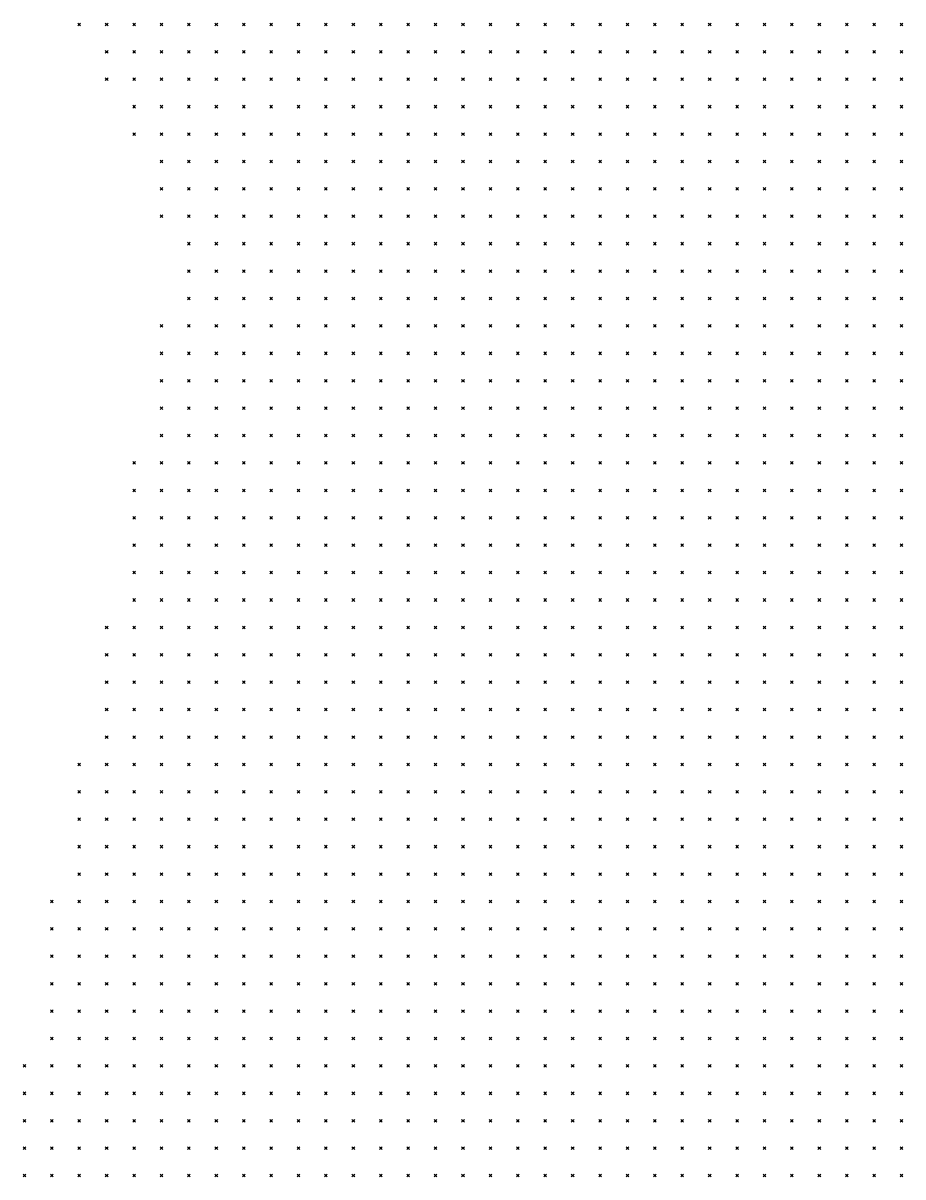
# Model space of a CAD drawing. Header units: metres. Extents: x 441556 to 446409, y 432338 to 461058.
# Drawn here: x 442229.8 to 442326.1, y 456922.9 to 457049.2 of the extents above; entities that cross this region are included whole.
import ezdxf

# ---------------------------------------------------------------- set-up
doc = ezdxf.new("R2010")
doc.units = ezdxf.units.M
doc.header["$MEASUREMENT"] = 0
doc.header["$PDMODE"] = 35
doc.header["$PDSIZE"] = 0.15
doc.layers.add('DTM-NOK-RevN_LIDAR_co_lidar', color=91, linetype='Continuous', lineweight=0)

msp = doc.modelspace()

# ---------------------------------------------------------------- linework, layer by layer
at = {"layer": 'DTM-NOK-RevN_LIDAR_co_lidar'}
for p in [(442235.949, 457049.041, 426.709), (442238.948, 457049.041, 425.55), (442241.947, 457049.041, 424.308), (442244.947, 457049.041, 422.793), (442247.946, 457049.041, 421.214), (442250.945, 457049.041, 419.609), (442253.945, 457049.041, 418.047), (442256.944, 457049.041, 416.448), (442259.944, 457049.041, 414.845), (442262.943, 457049.041, 413.348), (442265.942, 457049.041, 411.753), (442268.942, 457049.041, 410.003), (442271.941, 457049.041, 408.376), (442274.94, 457049.041, 407.282), (442277.94, 457049.041, 405.749), (442280.939, 457049.041, 404.549), (442283.938, 457049.041, 403.452), (442286.938, 457049.041, 402.626), (442289.937, 457049.041, 401.927), (442292.936, 457049.041, 401.643), (442295.936, 457049.041, 401.003), (442298.935, 457049.041, 400.106), (442301.934, 457049.041, 399.148), (442304.934, 457049.041, 398.263), (442307.933, 457049.041, 397.288), (442310.932, 457049.041, 396.273), (442313.932, 457049.041, 395.402), (442316.931, 457049.041, 394.58), (442319.93, 457049.041, 393.044), (442322.93, 457049.041, 390.785), (442325.929, 457049.041, 389.368), (442238.948, 457046.042, 427.533), (442241.947, 457046.042, 426.252), (442244.947, 457046.042, 424.718), (442247.946, 457046.042, 423.109), (442250.945, 457046.042, 421.416), (442253.945, 457046.042, 419.788), (442256.944, 457046.042, 418.1), (442259.944, 457046.042, 416.194), (442262.943, 457046.042, 414.535), (442265.942, 457046.042, 413.002), (442268.942, 457046.042, 411.438), (442271.941, 457046.042, 410.068), (442274.94, 457046.042, 408.086), (442277.94, 457046.042, 406.829), (442280.939, 457046.042, 405.692), (442283.938, 457046.042, 404.625), (442286.938, 457046.042, 403.791), (442289.937, 457046.042, 403.304), (442292.936, 457046.042, 403.235), (442295.936, 457046.042, 402.227), (442298.935, 457046.042, 401.235), (442301.934, 457046.042, 400.318), (442304.934, 457046.042, 399.581), (442307.933, 457046.042, 398.81), (442310.932, 457046.042, 397.758), (442313.932, 457046.042, 396.634), (442316.931, 457046.042, 395.655), (442319.93, 457046.042, 394.112), (442322.93, 457046.042, 391.73), (442325.929, 457046.042, 390.039), (442238.948, 457043.043, 429.144), (442241.947, 457043.043, 427.728), (442244.947, 457043.043, 426.204), (442247.946, 457043.043, 424.718), (442250.945, 457043.043, 423.074), (442253.945, 457043.043, 421.351), (442256.944, 457043.043, 419.549), (442259.944, 457043.043, 417.559), (442262.943, 457043.043, 415.857), (442265.942, 457043.043, 414.273), (442268.942, 457043.043, 412.612), (442271.941, 457043.043, 411.36), (442274.94, 457043.043, 409.202), (442277.94, 457043.043, 407.629), (442280.939, 457043.043, 406.647), (442283.938, 457043.043, 405.732), (442286.938, 457043.043, 404.891), (442289.937, 457043.043, 404.437), (442292.936, 457043.043, 404.238), (442295.936, 457043.043, 403.182), (442298.935, 457043.043, 402.443), (442301.934, 457043.043, 401.625), (442304.934, 457043.043, 400.884), (442307.933, 457043.043, 400.099), (442310.932, 457043.043, 398.852), (442313.932, 457043.043, 397.335), (442316.931, 457043.043, 395.836), (442319.93, 457043.043, 394.043), (442322.93, 457043.043, 391.967), (442325.929, 457043.043, 390.279), (442241.947, 457040.043, 429.127), (442244.947, 457040.043, 427.451), (442247.946, 457040.043, 425.818), (442250.945, 457040.043, 424.182), (442253.945, 457040.043, 422.473), (442256.944, 457040.043, 420.553), (442259.944, 457040.043, 418.555), (442262.943, 457040.043, 416.881), (442265.942, 457040.043, 415.172), (442268.942, 457040.043, 413.363), (442271.941, 457040.043, 411.692), (442274.94, 457040.043, 410.087), (442277.94, 457040.043, 408.669), (442280.939, 457040.043, 407.694), (442283.938, 457040.043, 406.649), (442286.938, 457040.043, 405.989), (442289.937, 457040.043, 405.405), (442292.936, 457040.043, 404.992), (442295.936, 457040.043, 404.525), (442298.935, 457040.043, 403.835), (442301.934, 457040.043, 402.916), (442304.934, 457040.043, 402.054), (442307.933, 457040.043, 400.865), (442310.932, 457040.043, 399.212), (442313.932, 457040.043, 397.507), (442316.931, 457040.043, 395.894), (442319.93, 457040.043, 394.295), (442322.93, 457040.043, 392.611), (442325.929, 457040.043, 390.711), (442241.947, 457037.044, 430.488), (442244.947, 457037.044, 428.668), (442247.946, 457037.044, 426.755), (442250.945, 457037.044, 424.995), (442253.945, 457037.044, 423.286), (442256.944, 457037.044, 421.442), (442259.944, 457037.044, 419.374), (442262.943, 457037.044, 417.669), (442265.942, 457037.044, 416.03), (442268.942, 457037.044, 413.92), (442271.941, 457037.044, 412.089), (442274.94, 457037.044, 410.679), (442277.94, 457037.044, 409.595), (442280.939, 457037.044, 408.586), (442283.938, 457037.044, 407.552), (442286.938, 457037.044, 406.98), (442289.937, 457037.044, 406.138), (442292.936, 457037.044, 405.938), (442295.936, 457037.044, 405.777), (442298.935, 457037.044, 404.999), (442301.934, 457037.044, 403.975), (442304.934, 457037.044, 402.773), (442307.933, 457037.044, 401.297), (442310.932, 457037.044, 399.811), (442313.932, 457037.044, 398.272), (442316.931, 457037.044, 396.547), (442319.93, 457037.044, 394.826), (442322.93, 457037.044, 392.981), (442325.929, 457037.044, 391.016), (442244.947, 457034.045, 429.787), (442247.946, 457034.045, 427.806), (442250.945, 457034.045, 425.924), (442253.945, 457034.045, 424.134), (442256.944, 457034.045, 422.334), (442259.944, 457034.045, 420.335), (442262.943, 457034.045, 418.514), (442265.942, 457034.045, 416.862), (442268.942, 457034.045, 414.62), (442271.941, 457034.045, 412.912), (442274.94, 457034.045, 411.443), (442277.94, 457034.045, 410.22), (442280.939, 457034.045, 409.196), (442283.938, 457034.045, 408.545), (442286.938, 457034.045, 407.949), (442289.937, 457034.045, 407.059), (442292.936, 457034.045, 406.939), (442295.936, 457034.045, 406.456), (442298.935, 457034.045, 405.587), (442301.934, 457034.045, 404.491), (442304.934, 457034.045, 403.117), (442307.933, 457034.045, 401.69), (442310.932, 457034.045, 400.518), (442313.932, 457034.045, 399.147), (442316.931, 457034.045, 397.257), (442319.93, 457034.045, 395.141), (442322.93, 457034.045, 392.946), (442325.929, 457034.045, 390.965), (442244.947, 457031.045, 430.837), (442247.946, 457031.045, 428.812), (442250.945, 457031.045, 426.849), (442253.945, 457031.045, 425.039), (442256.944, 457031.045, 423.194), (442259.944, 457031.045, 421.304), (442262.943, 457031.045, 419.35), (442265.942, 457031.045, 417.514), (442268.942, 457031.045, 415.525), (442271.941, 457031.045, 413.713), (442274.94, 457031.045, 412.096), (442277.94, 457031.045, 410.873), (442280.939, 457031.045, 409.939), (442283.938, 457031.045, 409.474), (442286.938, 457031.045, 408.829), (442289.937, 457031.045, 408.181), (442292.936, 457031.045, 407.703), (442295.936, 457031.045, 406.92), (442298.935, 457031.045, 405.846), (442301.934, 457031.045, 404.682), (442304.934, 457031.045, 403.418), (442307.933, 457031.045, 402.137), (442310.932, 457031.045, 400.941), (442313.932, 457031.045, 399.487), (442316.931, 457031.045, 397.625), (442319.93, 457031.045, 395.567), (442322.93, 457031.045, 393.317), (442325.929, 457031.045, 391.083), (442244.947, 457028.046, 431.834), (442247.946, 457028.046, 429.721), (442250.945, 457028.046, 427.685), (442253.945, 457028.046, 425.855), (442256.944, 457028.046, 424.006), (442259.944, 457028.046, 422.161), (442262.943, 457028.046, 420.244), (442265.942, 457028.046, 418.392), (442268.942, 457028.046, 416.391), (442271.941, 457028.046, 414.539), (442274.94, 457028.046, 412.825), (442277.94, 457028.046, 411.762), (442280.939, 457028.046, 411.101), (442283.938, 457028.046, 410.369), (442286.938, 457028.046, 409.37), (442289.937, 457028.046, 408.899), (442292.936, 457028.046, 408.162), (442295.936, 457028.046, 407.252), (442298.935, 457028.046, 406.191), (442301.934, 457028.046, 405.057), (442304.934, 457028.046, 403.861), (442307.933, 457028.046, 402.682), (442310.932, 457028.046, 401.425), (442313.932, 457028.046, 399.754), (442316.931, 457028.046, 397.763), (442319.93, 457028.046, 395.784), (442322.93, 457028.046, 393.533), (442325.929, 457028.046, 391.081), (442247.946, 457025.047, 430.632), (442250.945, 457025.047, 428.617), (442253.945, 457025.047, 426.679), (442256.944, 457025.047, 424.64), (442259.944, 457025.047, 422.847), (442262.943, 457025.047, 421.058), (442265.942, 457025.047, 419.293), (442268.942, 457025.047, 417.208), (442271.941, 457025.047, 415.367), (442274.94, 457025.047, 413.852), (442277.94, 457025.047, 412.724), (442280.939, 457025.047, 412.241), (442283.938, 457025.047, 411.172), (442286.938, 457025.047, 409.993), (442289.937, 457025.047, 409.519), (442292.936, 457025.047, 408.587), (442295.936, 457025.047, 407.624), (442298.935, 457025.047, 406.662), (442301.934, 457025.047, 405.6), (442304.934, 457025.047, 404.538), (442307.933, 457025.047, 403.246), (442310.932, 457025.047, 401.643), (442313.932, 457025.047, 399.623), (442316.931, 457025.047, 397.485), (442319.93, 457025.047, 395.616), (442322.93, 457025.047, 393.449), (442325.929, 457025.047, 391.023), (442247.946, 457022.047, 431.359), (442250.945, 457022.047, 429.394), (442253.945, 457022.047, 427.448), (442256.944, 457022.047, 425.317), (442259.944, 457022.047, 423.31), (442262.943, 457022.047, 421.433), (442265.942, 457022.047, 419.632), (442268.942, 457022.047, 417.806), (442271.941, 457022.047, 416.009), (442274.94, 457022.047, 414.844), (442277.94, 457022.047, 413.556), (442280.939, 457022.047, 412.727), (442283.938, 457022.047, 411.665), (442286.938, 457022.047, 410.79), (442289.937, 457022.047, 409.92), (442292.936, 457022.047, 408.998), (442295.936, 457022.047, 407.96), (442298.935, 457022.047, 406.936), (442301.934, 457022.047, 405.984), (442304.934, 457022.047, 405.038), (442307.933, 457022.047, 403.682), (442310.932, 457022.047, 401.9), (442313.932, 457022.047, 399.672), (442316.931, 457022.047, 397.421), (442319.93, 457022.047, 395.314), (442322.93, 457022.047, 392.951), (442325.929, 457022.047, 390.969), (442247.946, 457019.048, 432.023), (442250.945, 457019.048, 429.899), (442253.945, 457019.048, 427.864), (442256.944, 457019.048, 425.785), (442259.944, 457019.048, 423.568), (442262.943, 457019.048, 421.655), (442265.942, 457019.048, 419.762), (442268.942, 457019.048, 417.989), (442271.941, 457019.048, 416.56), (442274.94, 457019.048, 415.332), (442277.94, 457019.048, 413.976), (442280.939, 457019.048, 413.16), (442283.938, 457019.048, 412.145), (442286.938, 457019.048, 410.993), (442289.937, 457019.048, 410.014), (442292.936, 457019.048, 409.128), (442295.936, 457019.048, 408.079), (442298.935, 457019.048, 407.054), (442301.934, 457019.048, 406.177), (442304.934, 457019.048, 405.154), (442307.933, 457019.048, 403.706), (442310.932, 457019.048, 401.727), (442313.932, 457019.048, 399.557), (442316.931, 457019.048, 397.318), (442319.93, 457019.048, 394.566), (442322.93, 457019.048, 392.05), (442325.929, 457019.048, 390.392), (442244.947, 457016.048, 434.884), (442247.946, 457016.048, 432.585), (442250.945, 457016.048, 430.257), (442253.945, 457016.048, 427.956), (442256.944, 457016.048, 425.698), (442259.944, 457016.048, 423.584), (442262.943, 457016.048, 421.96), (442265.942, 457016.048, 420.258), (442268.942, 457016.048, 418.549), (442271.941, 457016.048, 416.671), (442274.94, 457016.048, 415.408), (442277.94, 457016.048, 414.308), (442280.939, 457016.048, 413.503), (442283.938, 457016.048, 412.163), (442286.938, 457016.048, 410.938), (442289.937, 457016.048, 410.027), (442292.936, 457016.048, 409.034), (442295.936, 457016.048, 408.105), (442298.935, 457016.048, 407.209), (442301.934, 457016.048, 406.144), (442304.934, 457016.048, 404.783), (442307.933, 457016.048, 402.735), (442310.932, 457016.048, 400.456), (442313.932, 457016.048, 398.33), (442316.931, 457016.048, 395.866), (442319.93, 457016.048, 393.167), (442322.93, 457016.048, 391.278), (442325.929, 457016.048, 389.759), (442244.947, 457013.049, 434.895), (442247.946, 457013.049, 432.456), (442250.945, 457013.049, 429.997), (442253.945, 457013.049, 427.668), (442256.944, 457013.049, 425.83), (442259.944, 457013.049, 424.24), (442262.943, 457013.049, 422.414), (442265.942, 457013.049, 420.553), (442268.942, 457013.049, 418.566), (442271.941, 457013.049, 416.592), (442274.94, 457013.049, 415.342), (442277.94, 457013.049, 414.197), (442280.939, 457013.049, 413.232), (442283.938, 457013.049, 412.014), (442286.938, 457013.049, 410.901), (442289.937, 457013.049, 410.093), (442292.936, 457013.049, 409.03), (442295.936, 457013.049, 408.119), (442298.935, 457013.049, 407.032), (442301.934, 457013.049, 405.535), (442304.934, 457013.049, 403.491), (442307.933, 457013.049, 401.12), (442310.932, 457013.049, 399.123), (442313.932, 457013.049, 397.043), (442316.931, 457013.049, 394.475), (442319.93, 457013.049, 392.072), (442322.93, 457013.049, 389.809), (442325.929, 457013.049, 387.748), (442244.947, 457010.05, 434.357), (442247.946, 457010.05, 432.233), (442250.945, 457010.05, 429.949), (442253.945, 457010.05, 427.459), (442256.944, 457010.05, 425.342), (442259.944, 457010.05, 423.437), (442262.943, 457010.05, 421.425), (442265.942, 457010.05, 419.487), (442268.942, 457010.05, 418.025), (442271.941, 457010.05, 416.657), (442274.94, 457010.05, 415.319), (442277.94, 457010.05, 413.909), (442280.939, 457010.05, 412.7), (442283.938, 457010.05, 411.509), (442286.938, 457010.05, 410.64), (442289.937, 457010.05, 409.837), (442292.936, 457010.05, 408.905), (442295.936, 457010.05, 407.877), (442298.935, 457010.05, 406.938), (442301.934, 457010.05, 406.098), (442304.934, 457010.05, 404.1), (442307.933, 457010.05, 401.741), (442310.932, 457010.05, 399.37), (442313.932, 457010.05, 396.55), (442316.931, 457010.05, 393.807), (442319.93, 457010.05, 391.458), (442322.93, 457010.05, 389.31), (442325.929, 457010.05, 387.508), (442244.947, 457007.05, 433.561), (442247.946, 457007.05, 430.332), (442250.945, 457007.05, 428.065), (442253.945, 457007.05, 426.485), (442256.944, 457007.05, 424.118), (442259.944, 457007.05, 422.445), (442262.943, 457007.05, 421.014), (442265.942, 457007.05, 419.717), (442268.942, 457007.05, 418.403), (442271.941, 457007.05, 416.704), (442274.94, 457007.05, 414.906), (442277.94, 457007.05, 413.077), (442280.939, 457007.05, 411.657), (442283.938, 457007.05, 410.632), (442286.938, 457007.05, 409.952), (442289.937, 457007.05, 409.219), (442292.936, 457007.05, 408.499), (442295.936, 457007.05, 407.423), (442298.935, 457007.05, 406.533), (442301.934, 457007.05, 405.684), (442304.934, 457007.05, 404.098), (442307.933, 457007.05, 402.056), (442310.932, 457007.05, 399.629), (442313.932, 457007.05, 396.827), (442316.931, 457007.05, 394.059), (442319.93, 457007.05, 391.535), (442322.93, 457007.05, 389.316), (442325.929, 457007.05, 387.303), (442244.947, 457004.051, 431.902), (442247.946, 457004.051, 430.062), (442250.945, 457004.051, 428.224), (442253.945, 457004.051, 426.845), (442256.944, 457004.051, 425.697), (442259.944, 457004.051, 424.106), (442262.943, 457004.051, 422.132), (442265.942, 457004.051, 420.261), (442268.942, 457004.051, 418.293), (442271.941, 457004.051, 416.143), (442274.94, 457004.051, 414.293), (442277.94, 457004.051, 412.436), (442280.939, 457004.051, 411.517), (442283.938, 457004.051, 410.171), (442286.938, 457004.051, 409.301), (442289.937, 457004.051, 408.194), (442292.936, 457004.051, 407.301), (442295.936, 457004.051, 406.216), (442298.935, 457004.051, 405.339), (442301.934, 457004.051, 404.355), (442304.934, 457004.051, 403.011), (442307.933, 457004.051, 401.02), (442310.932, 457004.051, 399.206), (442313.932, 457004.051, 397.337), (442316.931, 457004.051, 394.443), (442319.93, 457004.051, 391.472), (442322.93, 457004.051, 389.244), (442325.929, 457004.051, 387.186), (442241.947, 457001.052, 435.641), (442244.947, 457001.052, 433.659), (442247.946, 457001.052, 432.381), (442250.945, 457001.052, 431.119), (442253.945, 457001.052, 429.449), (442256.944, 457001.052, 427.399), (442259.944, 457001.052, 425.026), (442262.943, 457001.052, 422.485), (442265.942, 457001.052, 420.775), (442268.942, 457001.052, 417.662), (442271.941, 457001.052, 415.898), (442274.94, 457001.052, 414.087), (442277.94, 457001.052, 412.675), (442280.939, 457001.052, 410.997), (442283.938, 457001.052, 409.837), (442286.938, 457001.052, 409.074), (442289.937, 457001.052, 408.212), (442292.936, 457001.052, 407.114), (442295.936, 457001.052, 405.47), (442298.935, 457001.052, 403.691), (442301.934, 457001.052, 402.336), (442304.934, 457001.052, 400.831), (442307.933, 457001.052, 398.951), (442310.932, 457001.052, 396.969), (442313.932, 457001.052, 395.23), (442316.931, 457001.052, 393.263), (442319.93, 457001.052, 390.919), (442322.93, 457001.052, 389.029), (442325.929, 457001.052, 387.015), (442241.947, 456998.052, 438.068), (442244.947, 456998.052, 435.959), (442247.946, 456998.052, 434.145), (442250.945, 456998.052, 432.215), (442253.945, 456998.052, 429.965), (442256.944, 456998.052, 427.688), (442259.944, 456998.052, 424.656), (442262.943, 456998.052, 421.835), (442265.942, 456998.052, 420.262), (442268.942, 456998.052, 417.446), (442271.941, 456998.052, 415.641), (442274.94, 456998.052, 413.786), (442277.94, 456998.052, 411.85), (442280.939, 456998.052, 410.731), (442283.938, 456998.052, 409.581), (442286.938, 456998.052, 408.861), (442289.937, 456998.052, 408.106), (442292.936, 456998.052, 407.442), (442295.936, 456998.052, 405.917), (442298.935, 456998.052, 403.229), (442301.934, 456998.052, 400.792), (442304.934, 456998.052, 398.804), (442307.933, 456998.052, 397.025), (442310.932, 456998.052, 395.276), (442313.932, 456998.052, 393.461), (442316.931, 456998.052, 391.485), (442319.93, 456998.052, 389.551), (442322.93, 456998.052, 387.923), (442325.929, 456998.052, 385.986), (442241.947, 456995.053, 439.355), (442244.947, 456995.053, 436.995), (442247.946, 456995.053, 434.361), (442250.945, 456995.053, 431.776), (442253.945, 456995.053, 429.282), (442256.944, 456995.053, 426.973), (442259.944, 456995.053, 424.699), (442262.943, 456995.053, 422.338), (442265.942, 456995.053, 419.675), (442268.942, 456995.053, 417.754), (442271.941, 456995.053, 415.633), (442274.94, 456995.053, 413.856), (442277.94, 456995.053, 412.228), (442280.939, 456995.053, 411.022), (442283.938, 456995.053, 409.849), (442286.938, 456995.053, 409.1), (442289.937, 456995.053, 408.206), (442292.936, 456995.053, 407.331), (442295.936, 456995.053, 405.572), (442298.935, 456995.053, 403.189), (442301.934, 456995.053, 400.543), (442304.934, 456995.053, 398.417), (442307.933, 456995.053, 396.575), (442310.932, 456995.053, 394.842), (442313.932, 456995.053, 393.314), (442316.931, 456995.053, 391.77), (442319.93, 456995.053, 390.1), (442322.93, 456995.053, 388.438), (442325.929, 456995.053, 386.743), (442241.947, 456992.054, 439.685), (442244.947, 456992.054, 436.96), (442247.946, 456992.054, 433.994), (442250.945, 456992.054, 431.286), (442253.945, 456992.054, 428.833), (442256.944, 456992.054, 426.518), (442259.944, 456992.054, 424.093), (442262.943, 456992.054, 421.569), (442265.942, 456992.054, 419.763), (442268.942, 456992.054, 417.757), (442271.941, 456992.054, 415.797), (442274.94, 456992.054, 414.116), (442277.94, 456992.054, 412.53), (442280.939, 456992.054, 411.254), (442283.938, 456992.054, 410.239), (442286.938, 456992.054, 409.303), (442289.937, 456992.054, 408.432), (442292.936, 456992.054, 407.639), (442295.936, 456992.054, 406.234), (442298.935, 456992.054, 403.892), (442301.934, 456992.054, 401.422), (442304.934, 456992.054, 399.63), (442307.933, 456992.054, 397.983), (442310.932, 456992.054, 396.355), (442313.932, 456992.054, 394.913), (442316.931, 456992.054, 393.512), (442319.93, 456992.054, 392.072), (442322.93, 456992.054, 390.418), (442325.929, 456992.054, 388.432), (442241.947, 456989.054, 439.588), (442244.947, 456989.054, 436.795), (442247.946, 456989.054, 433.934), (442250.945, 456989.054, 431.272), (442253.945, 456989.054, 428.517), (442256.944, 456989.054, 426.073), (442259.944, 456989.054, 423.862), (442262.943, 456989.054, 421.608), (442265.942, 456989.054, 419.585), (442268.942, 456989.054, 417.706), (442271.941, 456989.054, 415.808), (442274.94, 456989.054, 414.33), (442277.94, 456989.054, 412.711), (442280.939, 456989.054, 411.66), (442283.938, 456989.054, 410.541), (442286.938, 456989.054, 409.792), (442289.937, 456989.054, 409.052), (442292.936, 456989.054, 408.196), (442295.936, 456989.054, 407.225), (442298.935, 456989.054, 405.305), (442301.934, 456989.054, 403.373), (442304.934, 456989.054, 401.663), (442307.933, 456989.054, 400.006), (442310.932, 456989.054, 398.351), (442313.932, 456989.054, 397.004), (442316.931, 456989.054, 395.715), (442319.93, 456989.054, 393.812), (442322.93, 456989.054, 391.525), (442325.929, 456989.054, 389.13), (442241.947, 456986.055, 439.144), (442244.947, 456986.055, 436.427), (442247.946, 456986.055, 433.723), (442250.945, 456986.055, 431.244), (442253.945, 456986.055, 428.819), (442256.944, 456986.055, 426.379), (442259.944, 456986.055, 423.923), (442262.943, 456986.055, 421.444), (442265.942, 456986.055, 419.594), (442268.942, 456986.055, 417.567), (442271.941, 456986.055, 416.048), (442274.94, 456986.055, 414.497), (442277.94, 456986.055, 413.092), (442280.939, 456986.055, 412.143), (442283.938, 456986.055, 411.009), (442286.938, 456986.055, 410.303), (442289.937, 456986.055, 409.638), (442292.936, 456986.055, 408.89), (442295.936, 456986.055, 407.992), (442298.935, 456986.055, 406.779), (442301.934, 456986.055, 405.406), (442304.934, 456986.055, 403.664), (442307.933, 456986.055, 401.969), (442310.932, 456986.055, 400.377), (442313.932, 456986.055, 398.773), (442316.931, 456986.055, 396.944), (442319.93, 456986.055, 394.523), (442322.93, 456986.055, 391.901), (442325.929, 456986.055, 389.457), (442238.948, 456983.056, 441.793), (442241.947, 456983.056, 438.974), (442244.947, 456983.056, 436.171), (442247.946, 456983.056, 433.537), (442250.945, 456983.056, 431.103), (442253.945, 456983.056, 428.954), (442256.944, 456983.056, 426.658), (442259.944, 456983.056, 423.916), (442262.943, 456983.056, 421.552), (442265.942, 456983.056, 419.652), (442268.942, 456983.056, 417.724), (442271.941, 456983.056, 416.066), (442274.94, 456983.056, 414.64), (442277.94, 456983.056, 413.417), (442280.939, 456983.056, 412.497), (442283.938, 456983.056, 411.459), (442286.938, 456983.056, 410.729), (442289.937, 456983.056, 410.054), (442292.936, 456983.056, 409.406), (442295.936, 456983.056, 408.568), (442298.935, 456983.056, 407.544), (442301.934, 456983.056, 406.357), (442304.934, 456983.056, 404.851), (442307.933, 456983.056, 403.219), (442310.932, 456983.056, 401.567), (442313.932, 456983.056, 399.81), (442316.931, 456983.056, 397.688), (442319.93, 456983.056, 394.998), (442322.93, 456983.056, 392.272), (442325.929, 456983.056, 390.027), (442238.948, 456980.056, 441.057), (442241.947, 456980.056, 438.562), (442244.947, 456980.056, 435.987), (442247.946, 456980.056, 433.485), (442250.945, 456980.056, 431.226), (442253.945, 456980.056, 428.87), (442256.944, 456980.056, 426.496), (442259.944, 456980.056, 424.032), (442262.943, 456980.056, 421.683), (442265.942, 456980.056, 419.953), (442268.942, 456980.056, 417.741), (442271.941, 456980.056, 416.093), (442274.94, 456980.056, 414.851), (442277.94, 456980.056, 413.73), (442280.939, 456980.056, 412.786), (442283.938, 456980.056, 411.87), (442286.938, 456980.056, 411.182), (442289.937, 456980.056, 410.569), (442292.936, 456980.056, 409.915), (442295.936, 456980.056, 409.236), (442298.935, 456980.056, 408.174), (442301.934, 456980.056, 406.874), (442304.934, 456980.056, 405.45), (442307.933, 456980.056, 403.948), (442310.932, 456980.056, 402.344), (442313.932, 456980.056, 400.595), (442316.931, 456980.056, 398.523), (442319.93, 456980.056, 395.931), (442322.93, 456980.056, 393.436), (442325.929, 456980.056, 391.465), (442238.948, 456977.057, 440.561), (442241.947, 456977.057, 438.142), (442244.947, 456977.057, 435.639), (442247.946, 456977.057, 433.146), (442250.945, 456977.057, 430.977), (442253.945, 456977.057, 428.557), (442256.944, 456977.057, 426.24), (442259.944, 456977.057, 424.084), (442262.943, 456977.057, 421.707), (442265.942, 456977.057, 420.075), (442268.942, 456977.057, 417.74), (442271.941, 456977.057, 416.345), (442274.94, 456977.057, 415.326), (442277.94, 456977.057, 414.242), (442280.939, 456977.057, 413.218), (442283.938, 456977.057, 412.274), (442286.938, 456977.057, 411.556), (442289.937, 456977.057, 411.003), (442292.936, 456977.057, 410.386), (442295.936, 456977.057, 409.558), (442298.935, 456977.057, 408.565), (442301.934, 456977.057, 407.284), (442304.934, 456977.057, 405.836), (442307.933, 456977.057, 404.482), (442310.932, 456977.057, 403.018), (442313.932, 456977.057, 401.321), (442316.931, 456977.057, 399.431), (442319.93, 456977.057, 397.113), (442322.93, 456977.057, 394.809), (442325.929, 456977.057, 392.805), (442238.948, 456974.058, 440.342), (442241.947, 456974.058, 437.987), (442244.947, 456974.058, 435.45), (442247.946, 456974.058, 432.937), (442250.945, 456974.058, 430.413), (442253.945, 456974.058, 427.962), (442256.944, 456974.058, 425.879), (442259.944, 456974.058, 423.993), (442262.943, 456974.058, 421.843), (442265.942, 456974.058, 420.066), (442268.942, 456974.058, 418.051), (442271.941, 456974.058, 416.698), (442274.94, 456974.058, 415.599), (442277.94, 456974.058, 414.594), (442280.939, 456974.058, 413.51), (442283.938, 456974.058, 412.499), (442286.938, 456974.058, 411.812), (442289.937, 456974.058, 411.191), (442292.936, 456974.058, 410.642), (442295.936, 456974.058, 409.722), (442298.935, 456974.058, 408.78), (442301.934, 456974.058, 407.595), (442304.934, 456974.058, 406.284), (442307.933, 456974.058, 404.937), (442310.932, 456974.058, 403.465), (442313.932, 456974.058, 401.898), (442316.931, 456974.058, 400.232), (442319.93, 456974.058, 398.227), (442322.93, 456974.058, 395.866), (442325.929, 456974.058, 393.365), (442238.948, 456971.058, 440.013), (442241.947, 456971.058, 437.752), (442244.947, 456971.058, 435.397), (442247.946, 456971.058, 432.779), (442250.945, 456971.058, 429.916), (442253.945, 456971.058, 427.517), (442256.944, 456971.058, 425.604), (442259.944, 456971.058, 423.923), (442262.943, 456971.058, 422.125), (442265.942, 456971.058, 420.285), (442268.942, 456971.058, 418.409), (442271.941, 456971.058, 416.94), (442274.94, 456971.058, 415.809), (442277.94, 456971.058, 414.606), (442280.939, 456971.058, 413.548), (442283.938, 456971.058, 412.557), (442286.938, 456971.058, 412.031), (442289.937, 456971.058, 411.303), (442292.936, 456971.058, 410.655), (442295.936, 456971.058, 409.887), (442298.935, 456971.058, 408.986), (442301.934, 456971.058, 407.833), (442304.934, 456971.058, 406.621), (442307.933, 456971.058, 405.279), (442310.932, 456971.058, 403.846), (442313.932, 456971.058, 402.381), (442316.931, 456971.058, 400.798), (442319.93, 456971.058, 398.924), (442322.93, 456971.058, 396.45), (442325.929, 456971.058, 393.666), (442235.949, 456968.059, 441.87), (442238.948, 456968.059, 439.513), (442241.947, 456968.059, 437.243), (442244.947, 456968.059, 435.078), (442247.946, 456968.059, 432.502), (442250.945, 456968.059, 429.778), (442253.945, 456968.059, 427.534), (442256.944, 456968.059, 425.728), (442259.944, 456968.059, 424.105), (442262.943, 456968.059, 422.358), (442265.942, 456968.059, 420.519), (442268.942, 456968.059, 418.565), (442271.941, 456968.059, 417.082), (442274.94, 456968.059, 415.906), (442277.94, 456968.059, 414.419), (442280.939, 456968.059, 413.325), (442283.938, 456968.059, 412.434), (442286.938, 456968.059, 412.05), (442289.937, 456968.059, 411.44), (442292.936, 456968.059, 410.573), (442295.936, 456968.059, 409.903), (442298.935, 456968.059, 409.112), (442301.934, 456968.059, 408.064), (442304.934, 456968.059, 406.806), (442307.933, 456968.059, 405.488), (442310.932, 456968.059, 404.152), (442313.932, 456968.059, 402.701), (442316.931, 456968.059, 401.04), (442319.93, 456968.059, 399.096), (442322.93, 456968.059, 396.691), (442325.929, 456968.059, 393.973), (442235.949, 456965.06, 441.303), (442238.948, 456965.06, 439.073), (442241.947, 456965.06, 436.704), (442244.947, 456965.06, 434.509), (442247.946, 456965.06, 432.36), (442250.945, 456965.06, 430.033), (442253.945, 456965.06, 427.852), (442256.944, 456965.06, 426.094), (442259.944, 456965.06, 424.434), (442262.943, 456965.06, 422.404), (442265.942, 456965.06, 420.557), (442268.942, 456965.06, 418.604), (442271.941, 456965.06, 417.168), (442274.94, 456965.06, 415.713), (442277.94, 456965.06, 414.245), (442280.939, 456965.06, 413.049), (442283.938, 456965.06, 412.23), (442286.938, 456965.06, 411.839), (442289.937, 456965.06, 411.359), (442292.936, 456965.06, 410.547), (442295.936, 456965.06, 409.87), (442298.935, 456965.06, 409.052), (442301.934, 456965.06, 408.098), (442304.934, 456965.06, 406.895), (442307.933, 456965.06, 405.698), (442310.932, 456965.06, 404.358), (442313.932, 456965.06, 402.778), (442316.931, 456965.06, 400.973), (442319.93, 456965.06, 398.86), (442322.93, 456965.06, 396.6), (442325.929, 456965.06, 394.117), (442235.949, 456962.06, 441.242), (442238.948, 456962.06, 439.139), (442241.947, 456962.06, 436.624), (442244.947, 456962.06, 434.353), (442247.946, 456962.06, 432.4), (442250.945, 456962.06, 430.247), (442253.945, 456962.06, 428.131), (442256.944, 456962.06, 426.309), (442259.944, 456962.06, 424.37), (442262.943, 456962.06, 422.235), (442265.942, 456962.06, 420.586), (442268.942, 456962.06, 418.742), (442271.941, 456962.06, 417.317), (442274.94, 456962.06, 415.666), (442277.94, 456962.06, 414.207), (442280.939, 456962.06, 413), (442283.938, 456962.06, 412.115), (442286.938, 456962.06, 411.631), (442289.937, 456962.06, 411.06), (442292.936, 456962.06, 410.53), (442295.936, 456962.06, 409.838), (442298.935, 456962.06, 408.93), (442301.934, 456962.06, 407.96), (442304.934, 456962.06, 406.902), (442307.933, 456962.06, 405.882), (442310.932, 456962.06, 404.552), (442313.932, 456962.06, 402.805), (442316.931, 456962.06, 400.763), (442319.93, 456962.06, 398.375), (442322.93, 456962.06, 396.05), (442325.929, 456962.06, 393.895), (442235.949, 456959.061, 441.656), (442238.948, 456959.061, 439.36), (442241.947, 456959.061, 437.178), (442244.947, 456959.061, 435.01), (442247.946, 456959.061, 432.847), (442250.945, 456959.061, 430.513), (442253.945, 456959.061, 428.228), (442256.944, 456959.061, 426.207), (442259.944, 456959.061, 424.078), (442262.943, 456959.061, 422.155), (442265.942, 456959.061, 420.618), (442268.942, 456959.061, 418.949), (442271.941, 456959.061, 417.529), (442274.94, 456959.061, 415.592), (442277.94, 456959.061, 414.224), (442280.939, 456959.061, 412.94), (442283.938, 456959.061, 411.953), (442286.938, 456959.061, 411.475), (442289.937, 456959.061, 410.849), (442292.936, 456959.061, 410.374), (442295.936, 456959.061, 409.763), (442298.935, 456959.061, 409.075), (442301.934, 456959.061, 408.174), (442304.934, 456959.061, 407.056), (442307.933, 456959.061, 405.85), (442310.932, 456959.061, 404.57), (442313.932, 456959.061, 402.971), (442316.931, 456959.061, 400.761), (442319.93, 456959.061, 398.142), (442322.93, 456959.061, 395.627), (442325.929, 456959.061, 393.334), (442235.949, 456956.062, 441.856), (442238.948, 456956.062, 439.521), (442241.947, 456956.062, 437.573), (442244.947, 456956.062, 435.528), (442247.946, 456956.062, 433.401), (442250.945, 456956.062, 431.08), (442253.945, 456956.062, 428.528), (442256.944, 456956.062, 426.189), (442259.944, 456956.062, 424.314), (442262.943, 456956.062, 422.614), (442265.942, 456956.062, 420.633), (442268.942, 456956.062, 418.849), (442271.941, 456956.062, 417.448), (442274.94, 456956.062, 415.59), (442277.94, 456956.062, 414.505), (442280.939, 456956.062, 412.952), (442283.938, 456956.062, 411.901), (442286.938, 456956.062, 411.404), (442289.937, 456956.062, 410.602), (442292.936, 456956.062, 410.13), (442295.936, 456956.062, 409.687), (442298.935, 456956.062, 409.203), (442301.934, 456956.062, 408.365), (442304.934, 456956.062, 407.118), (442307.933, 456956.062, 405.878), (442310.932, 456956.062, 404.76), (442313.932, 456956.062, 403.324), (442316.931, 456956.062, 401.223), (442319.93, 456956.062, 398.501), (442322.93, 456956.062, 395.662), (442325.929, 456956.062, 393.365), (442232.949, 456953.062, 444.154), (442235.949, 456953.062, 441.295), (442238.948, 456953.062, 439.119), (442241.947, 456953.062, 437.337), (442244.947, 456953.062, 435.401), (442247.946, 456953.062, 433.467), (442250.945, 456953.062, 431.435), (442253.945, 456953.062, 429.001), (442256.944, 456953.062, 426.522), (442259.944, 456953.062, 424.551), (442262.943, 456953.062, 422.836), (442265.942, 456953.062, 420.913), (442268.942, 456953.062, 419.196), (442271.941, 456953.062, 417.832), (442274.94, 456953.062, 416.134), (442277.94, 456953.062, 414.844), (442280.939, 456953.062, 413.089), (442283.938, 456953.062, 411.961), (442286.938, 456953.062, 411.174), (442289.937, 456953.062, 410.548), (442292.936, 456953.062, 409.968), (442295.936, 456953.062, 409.555), (442298.935, 456953.062, 409.121), (442301.934, 456953.062, 408.328), (442304.934, 456953.062, 407.312), (442307.933, 456953.062, 406.244), (442310.932, 456953.062, 405.178), (442313.932, 456953.062, 403.691), (442316.931, 456953.062, 401.72), (442319.93, 456953.062, 399.128), (442322.93, 456953.062, 396.035), (442325.929, 456953.062, 393.988), (442232.949, 456950.063, 443.265), (442235.949, 456950.063, 441.035), (442238.948, 456950.063, 439.006), (442241.947, 456950.063, 437.201), (442244.947, 456950.063, 435.315), (442247.946, 456950.063, 433.496), (442250.945, 456950.063, 431.619), (442253.945, 456950.063, 429.191), (442256.944, 456950.063, 426.843), (442259.944, 456950.063, 424.86), (442262.943, 456950.063, 422.981), (442265.942, 456950.063, 421.532), (442268.942, 456950.063, 419.985), (442271.941, 456950.063, 418.174), (442274.94, 456950.063, 416.584), (442277.94, 456950.063, 415.038), (442280.939, 456950.063, 413.605), (442283.938, 456950.063, 412.272), (442286.938, 456950.063, 411.136), (442289.937, 456950.063, 410.516), (442292.936, 456950.063, 409.823), (442295.936, 456950.063, 409.499), (442298.935, 456950.063, 409.013), (442301.934, 456950.063, 408.293), (442304.934, 456950.063, 407.47), (442307.933, 456950.063, 406.587), (442310.932, 456950.063, 405.519), (442313.932, 456950.063, 404.098), (442316.931, 456950.063, 401.906), (442319.93, 456950.063, 399.394), (442322.93, 456950.063, 397.216), (442325.929, 456950.063, 394.352), (442232.949, 456947.064, 442.894), (442235.949, 456947.064, 440.96), (442238.948, 456947.064, 439.203), (442241.947, 456947.064, 437.469), (442244.947, 456947.064, 435.52), (442247.946, 456947.064, 433.543), (442250.945, 456947.064, 431.447), (442253.945, 456947.064, 429.019), (442256.944, 456947.064, 426.904), (442259.944, 456947.064, 425.3), (442262.943, 456947.064, 423.557), (442265.942, 456947.064, 421.821), (442268.942, 456947.064, 420.426), (442271.941, 456947.064, 418.619), (442274.94, 456947.064, 417.011), (442277.94, 456947.064, 415.477), (442280.939, 456947.064, 413.869), (442283.938, 456947.064, 412.632), (442286.938, 456947.064, 411.503), (442289.937, 456947.064, 410.597), (442292.936, 456947.064, 410.053), (442295.936, 456947.064, 409.574), (442298.935, 456947.064, 408.971), (442301.934, 456947.064, 408.195), (442304.934, 456947.064, 407.404), (442307.933, 456947.064, 406.583), (442310.932, 456947.064, 405.683), (442313.932, 456947.064, 404.42), (442316.931, 456947.064, 402.308), (442319.93, 456947.064, 399.708), (442322.93, 456947.064, 397.26), (442325.929, 456947.064, 394.559), (442232.949, 456944.064, 442.457), (442235.949, 456944.064, 440.834), (442238.948, 456944.064, 439.476), (442241.947, 456944.064, 437.307), (442244.947, 456944.064, 435.056), (442247.946, 456944.064, 433.163), (442250.945, 456944.064, 431.3), (442253.945, 456944.064, 429.327), (442256.944, 456944.064, 427.062), (442259.944, 456944.064, 425.519), (442262.943, 456944.064, 423.759), (442265.942, 456944.064, 422.124), (442268.942, 456944.064, 420.375), (442271.941, 456944.064, 418.804), (442274.94, 456944.064, 417.582), (442277.94, 456944.064, 416.198), (442280.939, 456944.064, 414.545), (442283.938, 456944.064, 413.15), (442286.938, 456944.064, 411.962), (442289.937, 456944.064, 411.06), (442292.936, 456944.064, 410.403), (442295.936, 456944.064, 409.591), (442298.935, 456944.064, 408.958), (442301.934, 456944.064, 408.258), (442304.934, 456944.064, 407.395), (442307.933, 456944.064, 406.437), (442310.932, 456944.064, 405.377), (442313.932, 456944.064, 403.955), (442316.931, 456944.064, 401.746), (442319.93, 456944.064, 399.236), (442322.93, 456944.064, 397.025), (442325.929, 456944.064, 394.327), (442232.949, 456941.065, 441.915), (442235.949, 456941.065, 440.307), (442238.948, 456941.065, 438.598), (442241.947, 456941.065, 436.91), (442244.947, 456941.065, 435.265), (442247.946, 456941.065, 433.255), (442250.945, 456941.065, 431.387), (442253.945, 456941.065, 429.687), (442256.944, 456941.065, 427.536), (442259.944, 456941.065, 425.869), (442262.943, 456941.065, 424.085), (442265.942, 456941.065, 422.512), (442268.942, 456941.065, 420.804), (442271.941, 456941.065, 419.121), (442274.94, 456941.065, 417.762), (442277.94, 456941.065, 416.571), (442280.939, 456941.065, 415.177), (442283.938, 456941.065, 413.791), (442286.938, 456941.065, 412.55), (442289.937, 456941.065, 411.47), (442292.936, 456941.065, 410.611), (442295.936, 456941.065, 409.836), (442298.935, 456941.065, 409.053), (442301.934, 456941.065, 408.107), (442304.934, 456941.065, 407.139), (442307.933, 456941.065, 406.14), (442310.932, 456941.065, 405.097), (442313.932, 456941.065, 403.839), (442316.931, 456941.065, 402.246), (442319.93, 456941.065, 400.21), (442322.93, 456941.065, 397.597), (442325.929, 456941.065, 394.835), (442232.949, 456938.066, 441.501), (442235.949, 456938.066, 440.006), (442238.948, 456938.066, 438.522), (442241.947, 456938.066, 436.813), (442244.947, 456938.066, 435.144), (442247.946, 456938.066, 433.334), (442250.945, 456938.066, 431.445), (442253.945, 456938.066, 429.648), (442256.944, 456938.066, 427.701), (442259.944, 456938.066, 426.107), (442262.943, 456938.066, 424.48), (442265.942, 456938.066, 422.79), (442268.942, 456938.066, 421.348), (442271.941, 456938.066, 419.736), (442274.94, 456938.066, 418.356), (442277.94, 456938.066, 416.91), (442280.939, 456938.066, 415.646), (442283.938, 456938.066, 414.509), (442286.938, 456938.066, 413.218), (442289.937, 456938.066, 412.1), (442292.936, 456938.066, 411.228), (442295.936, 456938.066, 410.195), (442298.935, 456938.066, 409.277), (442301.934, 456938.066, 408.094), (442304.934, 456938.066, 407.015), (442307.933, 456938.066, 406.162), (442310.932, 456938.066, 404.916), (442313.932, 456938.066, 403.434), (442316.931, 456938.066, 401.908), (442319.93, 456938.066, 399.629), (442322.93, 456938.066, 396.718), (442325.929, 456938.066, 394.059), (442229.95, 456935.066, 442.95), (442232.949, 456935.066, 441.287), (442235.949, 456935.066, 439.691), (442238.948, 456935.066, 438.239), (442241.947, 456935.066, 436.728), (442244.947, 456935.066, 435.083), (442247.946, 456935.066, 433.314), (442250.945, 456935.066, 431.77), (442253.945, 456935.066, 430.288), (442256.944, 456935.066, 428.295), (442259.944, 456935.066, 426.458), (442262.943, 456935.066, 424.78), (442265.942, 456935.066, 423.09), (442268.942, 456935.066, 421.988), (442271.941, 456935.066, 420.386), (442274.94, 456935.066, 418.707), (442277.94, 456935.066, 417.562), (442280.939, 456935.066, 416.139), (442283.938, 456935.066, 414.989), (442286.938, 456935.066, 413.942), (442289.937, 456935.066, 412.669), (442292.936, 456935.066, 411.783), (442295.936, 456935.066, 410.582), (442298.935, 456935.066, 409.417), (442301.934, 456935.066, 408.282), (442304.934, 456935.066, 407.007), (442307.933, 456935.066, 405.669), (442310.932, 456935.066, 404.309), (442313.932, 456935.066, 402.929), (442316.931, 456935.066, 401.236), (442319.93, 456935.066, 398.992), (442322.93, 456935.066, 396.648), (442325.929, 456935.066, 394.478), (442229.95, 456932.067, 442.634), (442232.949, 456932.067, 440.987), (442235.949, 456932.067, 439.44), (442238.948, 456932.067, 438.054), (442241.947, 456932.067, 436.722), (442244.947, 456932.067, 435.279), (442247.946, 456932.067, 433.668), (442250.945, 456932.067, 432.005), (442253.945, 456932.067, 430.391), (442256.944, 456932.067, 428.637), (442259.944, 456932.067, 426.737), (442262.943, 456932.067, 425.259), (442265.942, 456932.067, 423.633), (442268.942, 456932.067, 422.339), (442271.941, 456932.067, 420.796), (442274.94, 456932.067, 419.047), (442277.94, 456932.067, 417.465), (442280.939, 456932.067, 416.321), (442283.938, 456932.067, 415.258), (442286.938, 456932.067, 414.364), (442289.937, 456932.067, 413.295), (442292.936, 456932.067, 412.162), (442295.936, 456932.067, 410.922), (442298.935, 456932.067, 409.764), (442301.934, 456932.067, 408.334), (442304.934, 456932.067, 407.186), (442307.933, 456932.067, 406.029), (442310.932, 456932.067, 404.757), (442313.932, 456932.067, 403.343), (442316.931, 456932.067, 401.739), (442319.93, 456932.067, 400.08), (442322.93, 456932.067, 397.912), (442325.929, 456932.067, 395.409), (442229.95, 456929.068, 442.401), (442232.949, 456929.068, 440.851), (442235.949, 456929.068, 439.626), (442238.948, 456929.068, 438.356), (442241.947, 456929.068, 436.898), (442244.947, 456929.068, 435.462), (442247.946, 456929.068, 434.014), (442250.945, 456929.068, 432.459), (442253.945, 456929.068, 430.711), (442256.944, 456929.068, 428.871), (442259.944, 456929.068, 427.427), (442262.943, 456929.068, 425.942), (442265.942, 456929.068, 423.92), (442268.942, 456929.068, 422.428), (442271.941, 456929.068, 420.985), (442274.94, 456929.068, 419.53), (442277.94, 456929.068, 418.013), (442280.939, 456929.068, 416.731), (442283.938, 456929.068, 415.598), (442286.938, 456929.068, 414.73), (442289.937, 456929.068, 413.825), (442292.936, 456929.068, 412.88), (442295.936, 456929.068, 411.244), (442298.935, 456929.068, 410.32), (442301.934, 456929.068, 408.935), (442304.934, 456929.068, 407.854), (442307.933, 456929.068, 406.393), (442310.932, 456929.068, 404.773), (442313.932, 456929.068, 403.521), (442316.931, 456929.068, 402.115), (442319.93, 456929.068, 400.458), (442322.93, 456929.068, 398.336), (442325.929, 456929.068, 395.958), (442229.95, 456926.068, 442.186), (442232.949, 456926.068, 440.899), (442235.949, 456926.068, 439.573), (442238.948, 456926.068, 438.281), (442241.947, 456926.068, 436.669), (442244.947, 456926.068, 435.141), (442247.946, 456926.068, 433.804), (442250.945, 456926.068, 432.354), (442253.945, 456926.068, 430.649), (442256.944, 456926.068, 428.737), (442259.944, 456926.068, 427.29), (442262.943, 456926.068, 426.066), (442265.942, 456926.068, 424.312), (442268.942, 456926.068, 422.969), (442271.941, 456926.068, 421.262), (442274.94, 456926.068, 420.063), (442277.94, 456926.068, 418.508), (442280.939, 456926.068, 417.106), (442283.938, 456926.068, 415.81), (442286.938, 456926.068, 415.177), (442289.937, 456926.068, 414.349), (442292.936, 456926.068, 413.674), (442295.936, 456926.068, 412.014), (442298.935, 456926.068, 410.606), (442301.934, 456926.068, 409.015), (442304.934, 456926.068, 407.591), (442307.933, 456926.068, 406.381), (442310.932, 456926.068, 404.966), (442313.932, 456926.068, 403.406), (442316.931, 456926.068, 401.885), (442319.93, 456926.068, 400.35), (442322.93, 456926.068, 398.613), (442325.929, 456926.068, 396.481), (442229.95, 456923.069, 441.766), (442232.949, 456923.069, 440.56), (442235.949, 456923.069, 439.315), (442238.948, 456923.069, 437.914), (442241.947, 456923.069, 436.553), (442244.947, 456923.069, 435.26), (442247.946, 456923.069, 433.902), (442250.945, 456923.069, 432.132), (442253.945, 456923.069, 430.368), (442256.944, 456923.069, 429.127), (442259.944, 456923.069, 427.556), (442262.943, 456923.069, 426.132), (442265.942, 456923.069, 424.393), (442268.942, 456923.069, 422.841), (442271.941, 456923.069, 421.405), (442274.94, 456923.069, 420.282), (442277.94, 456923.069, 418.16), (442280.939, 456923.069, 417.242), (442283.938, 456923.069, 416.145), (442286.938, 456923.069, 415.368), (442289.937, 456923.069, 414.364), (442292.936, 456923.069, 413.13), (442295.936, 456923.069, 411.855), (442298.935, 456923.069, 410.579), (442301.934, 456923.069, 409.315), (442304.934, 456923.069, 407.663), (442307.933, 456923.069, 406.258), (442310.932, 456923.069, 404.892), (442313.932, 456923.069, 403.143), (442316.931, 456923.069, 401.377), (442319.93, 456923.069, 399.611), (442322.93, 456923.069, 397.556), (442325.929, 456923.069, 395.287)]:
    msp.add_point(p, dxfattribs=at)

doc.saveas('drawing.dxf')
